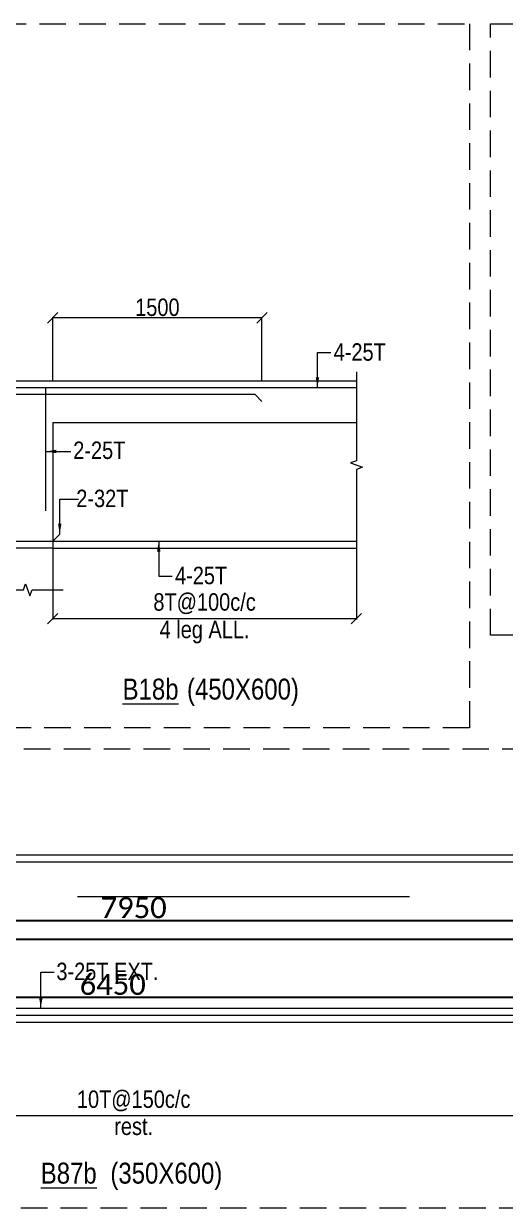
# Model space of a CAD drawing. Header units: millimetres. Extents: x 1112055 to 3390982, y -148532 to 766891.
# Drawn here: x 2976040 to 2982946, y -21896 to -4907 of the extents above; entities that cross this region are included whole.
import ezdxf
from ezdxf.enums import TextEntityAlignment as Align

# ---------------------------------------------------------------- set-up
doc = ezdxf.new("R2010")
doc.units = ezdxf.units.MM
doc.header["$PDMODE"] = 35
doc.header["$PDSIZE"] = -25
doc.linetypes.add('Hidden', pattern=[9.525, 6.35, -3.175])
for name, color, linetype, lineweight in [('B BEAM', 148, 'Continuous', 13), ('B BEAM IN LINE', 250, 'Continuous', 0), ('B STEEL', 34, 'Continuous', 15), ('B STEEL DIM', 216, 'Continuous', 13), ('B STEEL TEXT', 7, 'Continuous', 15), ('B STIRRUPS', 139, 'Continuous', 13), ('B-BEAM DOT', 251, 'Hidden', 9), ('B-BEAM NO', 215, 'Continuous', 18), ('B-COL', 1, 'Continuous', 35)]:
    doc.layers.add(name, color=color, linetype=linetype, lineweight=lineweight)
doc.styles.add('Cali', font='calibri.ttf')
doc.styles.add('SWINC', font='swissc.ttf')
doc.dimstyles.new('BHOOMI', dxfattribs={"dimtxt": 230, "dimasz": 150, "dimexe": 10, "dimexo": 0, "dimgap": 25, "dimtad": 1, "dimdec": 0, "dimzin": 0, "dimdsep": 46, "dimtxsty": 'SWINC', "dimblk": 'OBLIQUE', "dimcen": 0.09, "dimclrd": 250, "dimclre": 250, "dimclrt": 256, "dimaunit": 1, "dimadec": 3, "dimazin": 0, "dimtfac": 1, "dimtdec": 0, "dimtofl": 0, "dimtmove": 1, "dimatfit": 3, "dimfxl": 100, "dimtolj": 1, "dimtzin": 0, "dimlwd": 9, "dimlwe": 5, "dimarcsym": 0})

# ---------------------------------------------------------------- blocks, each defined once
blk = doc.blocks.new('_Oblique')
at = {"color": 0, "linetype": 'ByBlock', "lineweight": -2}
blk.add_line((-0.5, -0.5), (0.5, 0.5), dxfattribs=at)
blk = doc.blocks.new('*D5912')
at = {"layer": 'B STIRRUPS', "color": 250, "lineweight": 0, "transparency": 16777216}
for p, q in [((2972066, -19225), (2972066, -20581)), ((2983167, -19225), (2983167, -20581)), ((2983167, -20571), (2972066, -20571))]:
    blk.add_line(p, q, dxfattribs=at)
at = {"layer": 'Defpoints', "color": 0, "lineweight": 40, "transparency": 16777216}
for p in [(2972066, -19225), (2983167, -19225), (2972066, -20571)]:
    blk.add_point(p, dxfattribs=at)
at = {"layer": 'B STIRRUPS', "color": 250, "lineweight": 0, "transparency": 16777216, "xscale": 150, "yscale": 150, "zscale": 150, "rotation": 180}
blk.add_blockref('_Oblique', (2972066, -20571), dxfattribs=at)
at = {"layer": 'B STIRRUPS', "color": 250, "lineweight": 0, "transparency": 16777216, "xscale": 150, "yscale": 150, "zscale": 150}
blk.add_blockref('_Oblique', (2983167, -20571), dxfattribs=at)
at = {"layer": 'B STIRRUPS', "transparency": 16777216, "char_height": 250, "attachment_point": 5, "style": 'SWINC'}
for s, insert in [('\\A1;10T@150c/c', (2977617, -20356)), ('rest.', (2977617, -20721))]:
    blk.add_mtext(s, dxfattribs=dict(at, insert=insert))
blk = doc.blocks.new('*D6583')
at = {"layer": 'B STEEL DIM', "lineweight": 5, "transparency": 16777216}
for p, q in [((2976457, -10026), (2976457, -9115)), ((2979457, -10026), (2979457, -9115))]:
    blk.add_line(p, q, dxfattribs=at)
at = {"layer": 'B STEEL DIM', "lineweight": 9, "transparency": 16777216}
blk.add_line((2979457, -9125), (2976457, -9125), dxfattribs=at)
at = {"layer": 'Defpoints', "color": 0, "lineweight": 40, "transparency": 16777216}
for p in [(2976457, -9125), (2976457, -10026), (2979457, -10026)]:
    blk.add_point(p, dxfattribs=at)
at = {"layer": 'B STEEL DIM', "lineweight": 9, "transparency": 16777216, "xscale": 150, "yscale": 150, "zscale": 150, "rotation": 180}
blk.add_blockref('_Oblique', (2976457, -9125), dxfattribs=at)
at = {"layer": 'B STEEL DIM', "lineweight": 9, "transparency": 16777216, "xscale": 150, "yscale": 150, "zscale": 150}
blk.add_blockref('_Oblique', (2979457, -9125), dxfattribs=at)
at = {"layer": 'B STEEL DIM', "transparency": 16777216, "insert": (2977957, -8975), "char_height": 250, "attachment_point": 5, "style": 'SWINC'}
blk.add_mtext('\\A1;1500', dxfattribs=at)
blk = doc.blocks.new('*D6589')
at = {"layer": 'B STIRRUPS', "color": 250, "lineweight": 0, "transparency": 16777216}
for p, q in [((2976457, -12426), (2976457, -13450)), ((2980811, -12426), (2980811, -13450)), ((2980811, -13440), (2976457, -13440))]:
    blk.add_line(p, q, dxfattribs=at)
at = {"layer": 'Defpoints', "color": 0, "lineweight": 40, "transparency": 16777216}
for p in [(2976457, -12426), (2980811, -12426), (2976457, -13440)]:
    blk.add_point(p, dxfattribs=at)
at = {"layer": 'B STIRRUPS', "color": 250, "lineweight": 0, "transparency": 16777216, "xscale": 150, "yscale": 150, "zscale": 150, "rotation": 180}
blk.add_blockref('_Oblique', (2976457, -13440), dxfattribs=at)
at = {"layer": 'B STIRRUPS', "color": 250, "lineweight": 0, "transparency": 16777216, "xscale": 150, "yscale": 150, "zscale": 150}
blk.add_blockref('_Oblique', (2980811, -13440), dxfattribs=at)
at = {"layer": 'B STIRRUPS', "transparency": 16777216, "char_height": 250, "attachment_point": 5, "style": 'SWINC'}
for s, insert in [('\\A1;8T@100c/c', (2978634, -13225)), ('4 leg ALL.', (2978634, -13632))]:
    blk.add_mtext(s, dxfattribs=dict(at, insert=insert))
blk = doc.blocks.new('*D6801')
at = {"layer": 'Defpoints', "color": 3, "linetype": 'Hidden', "lineweight": 30, "ltscale": 1000, "transparency": 16777216}
for p, q in [((2963869, -19225), (2963869, -18027)), ((2986166, -19225), (2986166, -18027))]:
    blk.add_line(p, q, dxfattribs=at)
at = {"layer": 'Defpoints', "color": 3, "lineweight": 30, "ltscale": 1000, "transparency": 16777216}
blk.add_line((2963869, -18037), (2986166, -18037), dxfattribs=at)
at = {"layer": 'Defpoints', "color": 0, "lineweight": 40, "transparency": 16777216}
for p in [(2986166, -18037), (2963869, -19225), (2986166, -19225)]:
    blk.add_point(p, dxfattribs=at)
at = {"layer": 'Defpoints', "color": 3, "lineweight": 30, "transparency": 16777216, "xscale": 150, "yscale": 150, "zscale": 150, "rotation": 180}
blk.add_blockref('_Oblique', (2963869, -18037), dxfattribs=at)
at = {"layer": 'Defpoints', "color": 3, "lineweight": 30, "transparency": 16777216, "xscale": 150, "yscale": 150, "zscale": 150}
blk.add_blockref('_Oblique', (2986166, -18037), dxfattribs=at)
at = {"layer": 'Defpoints', "color": 3, "lineweight": 50, "transparency": 16777216, "insert": (2975018, -17853), "char_height": 300, "attachment_point": 5, "style": 'Cali'}
blk.add_mtext('\\A1;11149', dxfattribs=at)
blk = doc.blocks.new('*D6805')
at = {"layer": 'Defpoints', "color": 3, "linetype": 'Hidden', "lineweight": 30, "ltscale": 1000, "transparency": 16777216}
for p, q in [((2969666, -19225), (2969666, -17759)), ((2985567, -19225), (2985567, -17759))]:
    blk.add_line(p, q, dxfattribs=at)
at = {"layer": 'Defpoints', "color": 3, "lineweight": 30, "ltscale": 1000, "transparency": 16777216}
blk.add_line((2969666, -17769), (2985567, -17769), dxfattribs=at)
at = {"layer": 'Defpoints', "color": 0, "lineweight": 40, "transparency": 16777216}
for p in [(2985567, -17769), (2969666, -19225), (2985567, -19225)]:
    blk.add_point(p, dxfattribs=at)
at = {"layer": 'Defpoints', "color": 3, "lineweight": 30, "transparency": 16777216, "xscale": 150, "yscale": 150, "zscale": 150, "rotation": 180}
blk.add_blockref('_Oblique', (2969666, -17769), dxfattribs=at)
at = {"layer": 'Defpoints', "color": 3, "lineweight": 30, "transparency": 16777216, "xscale": 150, "yscale": 150, "zscale": 150}
blk.add_blockref('_Oblique', (2985567, -17769), dxfattribs=at)
at = {"layer": 'Defpoints', "color": 3, "lineweight": 50, "transparency": 16777216, "insert": (2977617, -17586), "char_height": 300, "attachment_point": 5, "style": 'Cali'}
blk.add_mtext('\\A1;7950', dxfattribs=at)
blk = doc.blocks.new('*D6806')
at = {"layer": 'Defpoints', "color": 3, "linetype": 'Hidden', "lineweight": 30, "ltscale": 1000, "transparency": 16777216}
for p, q in [((2970866, -19225), (2970866, -18859)), ((2983767, -19225), (2983767, -18859))]:
    blk.add_line(p, q, dxfattribs=at)
at = {"layer": 'Defpoints', "color": 3, "lineweight": 30, "ltscale": 1000, "transparency": 16777216}
blk.add_line((2970866, -18869), (2983767, -18869), dxfattribs=at)
at = {"layer": 'Defpoints', "color": 0, "lineweight": 40, "transparency": 16777216}
for p in [(2983767, -18869), (2970866, -19225), (2983767, -19225)]:
    blk.add_point(p, dxfattribs=at)
at = {"layer": 'Defpoints', "color": 3, "lineweight": 30, "transparency": 16777216, "xscale": 150, "yscale": 150, "zscale": 150, "rotation": 180}
blk.add_blockref('_Oblique', (2970866, -18869), dxfattribs=at)
at = {"layer": 'Defpoints', "color": 3, "lineweight": 30, "transparency": 16777216, "xscale": 150, "yscale": 150, "zscale": 150}
blk.add_blockref('_Oblique', (2983767, -18869), dxfattribs=at)
at = {"layer": 'Defpoints', "color": 3, "lineweight": 50, "transparency": 16777216, "insert": (2977317, -18686), "char_height": 300, "attachment_point": 5, "style": 'Cali'}
blk.add_mtext('\\A1;6450', dxfattribs=at)

msp = doc.modelspace()

# ---------------------------------------------------------------- linework, layer by layer
at = {"layer": 'B BEAM', "ltscale": 25}
for p, q in [((2961457, -10026.3, 0), (2980811.3, -10026.3, 0)), ((2976457.1, -12426.3, 0), (2980811.3, -12426.3, 0)), ((2963869.4, -16824.6, 0), (2986166.5, -16824.6, 0)), ((2963869.4, -19224.6, 0), (2986166.5, -19224.6, 0))]:
    msp.add_line(p, q, dxfattribs=at)
at = {"layer": 'B BEAM IN LINE', "color": 250, "linetype": 'Hidden', "lineweight": 0, "ltscale": 60, "elevation": 0}
for points in [[(2906541.5, -4906.6), (2982431.7, -4906.6), (2982431.7, -15004.8), (2906541.5, -15004.8)], [(2982731.7, -4906.6), (3029915.1, -4906.6), (3029915.1, -13678.1), (2982731.7, -13678.1)], [(2961185, -15304.8), (2986666.5, -15304.8), (2986666.5, -21895.8), (2961185, -21895.8)]]:
    msp.add_lwpolyline(points, close=True, dxfattribs=at)
at = {"layer": 'B STEEL', "color": 34, "lineweight": 9, "ltscale": 25}
for p, q in [((2957856.9, -10126.3, 0), (2980811.3, -10126.3, 0)), ((2976357.1, -11895.2, 0), (2976357.1, -10126.3, 0)), ((2979357.1, -10226.3, 0), (2972257.1, -10226.3, 0)), ((2979357.1, -10226.3, 0), (2979457.1, -10326.3, 0)), ((2976557.1, -12226.3, 0), (2976457.1, -12326.3, 0)), ((2960457, -12326.3, 0), (2980811.3, -12326.3, 0)), ((2963969.4, -16924.6, 0), (2986066.5, -16924.6, 0)), ((2970866.5, -19024.2, 0), (2983766.9, -19024.2, 0)), ((2964069.4, -19124.6, 0), (2985966.5, -19124.6, 0))]:
    msp.add_line(p, q, dxfattribs=at)
at = {"layer": 'B-BEAM DOT', "linetype": 'Hidden', "ltscale": 750}
for p, q in [((2976457.1, -10626.3, 0), (2980811.3, -10626.3, 0)), ((2976457.1, -10626.3, 0), (2976457.1, -12426.3, 0)), ((2976457.1, -12426.3, 0), (2975757.1, -12426.3, 0)), ((2969666.5, -17424.6, 0), (2985566.8, -17424.6, 0))]:
    msp.add_line(p, q, dxfattribs=at)
at = {"layer": 'B-COL', "lineweight": 15, "ltscale": 25}
msp.add_line((2976457.1, -12426.3, 0), (2976457.1, -13026.3, 0), dxfattribs=at)
at = {"layer": 'B-COL', "lineweight": 15, "ltscale": 25, "elevation": 0}
for points in [[(2980811.3, -9899), (2980811.3, -11174.7), (2980725.4, -11205.9), (2980897.1, -11268.4), (2980811.3, -11299.7), (2980811.3, -12599)], [(2975607.1, -13026.3), (2976035.8, -13026.3), (2976067, -12940.5), (2976129.5, -13112.2), (2976160.8, -13026.3), (2976607.1, -13026.3)]]:
    msp.add_lwpolyline(points, dxfattribs=at)

# ---------------------------------------------------------------- texts
at = {"layer": 'B STEEL TEXT', "style": 'SWINC'}
for s, p in [('4-25T', (2980485.1, -9739.9, 0)), ('2-25T', (2976750.6, -11149, 0)), ('2-32T', (2976794.1, -11839.9, 0)), ('4-25T', (2978210, -12945, 0)), ('3-25T EXT.', (2976508.7, -18623.3, 0))]:
    msp.add_text(s, height=250, dxfattribs=at).set_placement(p)
at = {"layer": 'B-BEAM NO', "ltscale": 25, "style": 'SWINC'}
for s, p in [('%%UB18b', (2977859.6, -14599.8, 0)), ('(450X600)', (2979184.1, -14599.8, 0)), ('%%UB87b', (2976686, -21541.8, 0)), ('(350X600)', (2978085.8, -21541.8, 0))]:
    msp.add_text(s, height=300, dxfattribs=at).set_placement(p, align=Align.CENTER)

# ---------------------------------------------------------------- dimensions: what is measured, and where the dimension line sits
at = {"layer": 'B STEEL DIM'}
dim = msp.add_linear_dim(base=(2976457.1, -9124.5, 0), p1=(2979457.1, -10026.3, 0), p2=(2976457.1, -10026.3, 0), dimstyle='BHOOMI', override={"dimscale": 1, "dimtxt": 250, "dimlfac": 0.5, "dimtxsty": 'SWINC', "dimblk1": 'Oblique', "dimblk2": 'Oblique', "dimsah": 1, "dimclrd": 256, "dimclre": 256, "dimclrt": 256}, dxfattribs=at)
dim.commit()
dim.dimension.update_dxf_attribs({"geometry": '*D6583', "text_midpoint": (2977957.1, -8974.5, 0)})
at = {"layer": 'B STIRRUPS'}
for base, p1, p2, text, picture, middle in [((2976457.1, -13440.3), (2980811.3, -12426.3, 0), (2976457.1, -12426.3, 0), '8T@100c/c\\X4 leg ALL. ', '*D6589', (2978634.2, -13440.3)), ((2972066.5, -20571), (2983166.9, -19224.6, 0), (2972066.5, -19224.6), '10T@150c/c\\Xrest. ', '*D5912', (2977616.7, -20571))]:
    dim = msp.add_linear_dim(base=base, p1=p1, p2=p2, text=text, dimstyle='BHOOMI', override={"dimscale": 1, "dimtxt": 250, "dimgap": 25, "dimlfac": 0.5, "dimtxsty": 'SWINC', "dimblk1": 'Oblique', "dimblk2": 'Oblique', "dimsah": 1, "dimlwd": 0, "dimlwe": 0}, dxfattribs=at)
    dim.commit()
    dim.dimension.update_dxf_attribs({"geometry": picture, "text_midpoint": middle})
at = {"layer": 'Defpoints', "color": 3, "lineweight": 50, "ltscale": 1000}
for base, p1, p2, picture, middle in [((2985566.8, -17769.5), (2969666.5, -19224.6, 0), (2985566.8, -19224.6, 0), '*D6805', (2977616.7, -17585.8)), ((2986166.5, -18037), (2963869.4, -19224.6, 0), (2986166.5, -19224.6, 0), '*D6801', (2975017.9, -17853.4)), ((2983766.9, -18869.3), (2970866.5, -19224.6, 0), (2983766.9, -19224.6, 0), '*D6806', (2977316.7, -18685.6))]:
    dim = msp.add_linear_dim(base=base, p1=p1, p2=p2, dimstyle='BHOOMI', override={"dimtxt": 300, "dimgap": 30, "dimlfac": 0.5, "dimtxsty": 'Cali', "dimblk1": 'Oblique', "dimblk2": 'Oblique', "dimsah": 1, "dimclrd": 3, "dimclre": 3, "dimclrt": 3, "dimlwd": 30, "dimlwe": 30}, dxfattribs=at)
    dim.commit()
    dim.dimension.update_dxf_attribs({"geometry": picture, "text_midpoint": middle})

# ---------------------------------------------------------------- leaders
at = {"layer": 'B STEEL TEXT'}
for points in [[(2980252.1, -10126.3, 0), (2980252.1, -9623.8, 0), (2980444.3, -9623.8, 0)], [(2976357.1, -11041.4, 0), (2976717.6, -11041.4, 0)], [(2976557.1, -12226.3, 0), (2976557.1, -11723.8, 0), (2976825.2, -11723.8, 0)], [(2977977, -12326.3, 0), (2977977, -12828.9, 0), (2978169.2, -12828.9, 0)], [(2976286.2, -19024.2, 0), (2976286.2, -18507, 0), (2976478.4, -18507, 0)]]:
    msp.add_leader(points, dimstyle='BHOOMI', override={"dimtad": 0, "dimclrd": 256, "dimlwd": 0}, dxfattribs=at)

doc.saveas('drawing.dxf')
